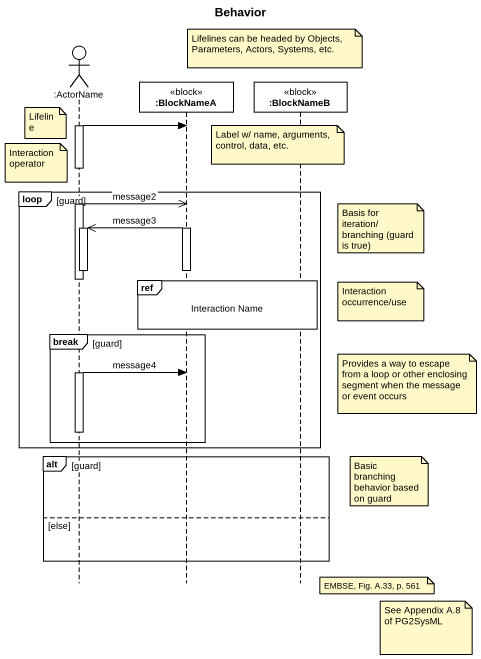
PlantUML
@startuml
title Behavior
hide footbox
actor ":ActorName" as ActorName #FFFFFF
participant ":BlockNameA" as BlockNameA <<block>> #FFFFFF
participant ":BlockNameB" as BlockNameB <<block>> #FFFFFF

note over BlockNameB : Lifelines can be headed by Objects, Parameters, Actors, Systems, etc.
note left of ActorName : Lifeline
activate ActorName
ActorName -> BlockNameA
note over BlockNameB : Label w/ name, arguments, control, data, etc.
note left of ActorName : Interaction operator
loop guard
  ActorName ->> BlockNameA : message2
  activate BlockNameA
  BlockNameA ->> ActorName : message3
  note right of BlockNameB : Basis for iteration/branching (guard is true)
  activate ActorName
  deactivate ActorName
  deactivate BlockNameA
  ref over BlockNameA, BlockNameB : Interaction Name
  note right of BlockNameB : Interaction occurrence/use
  break guard
    ActorName -> BlockNameA : message4
    note right of BlockNameB : Provides a way to escape from a loop or other enclosing segment when the message or event occurs
    deactivate ActorName
  end
end
alt guard
  note right of BlockNameB : Basic branching behavior based on guard
else else
end
note right of BlockNameB : EMBSE, Fig. A.33, p. 561
note right of BlockNameB : See Appendix A.8 of PG2SysML
@enduml
